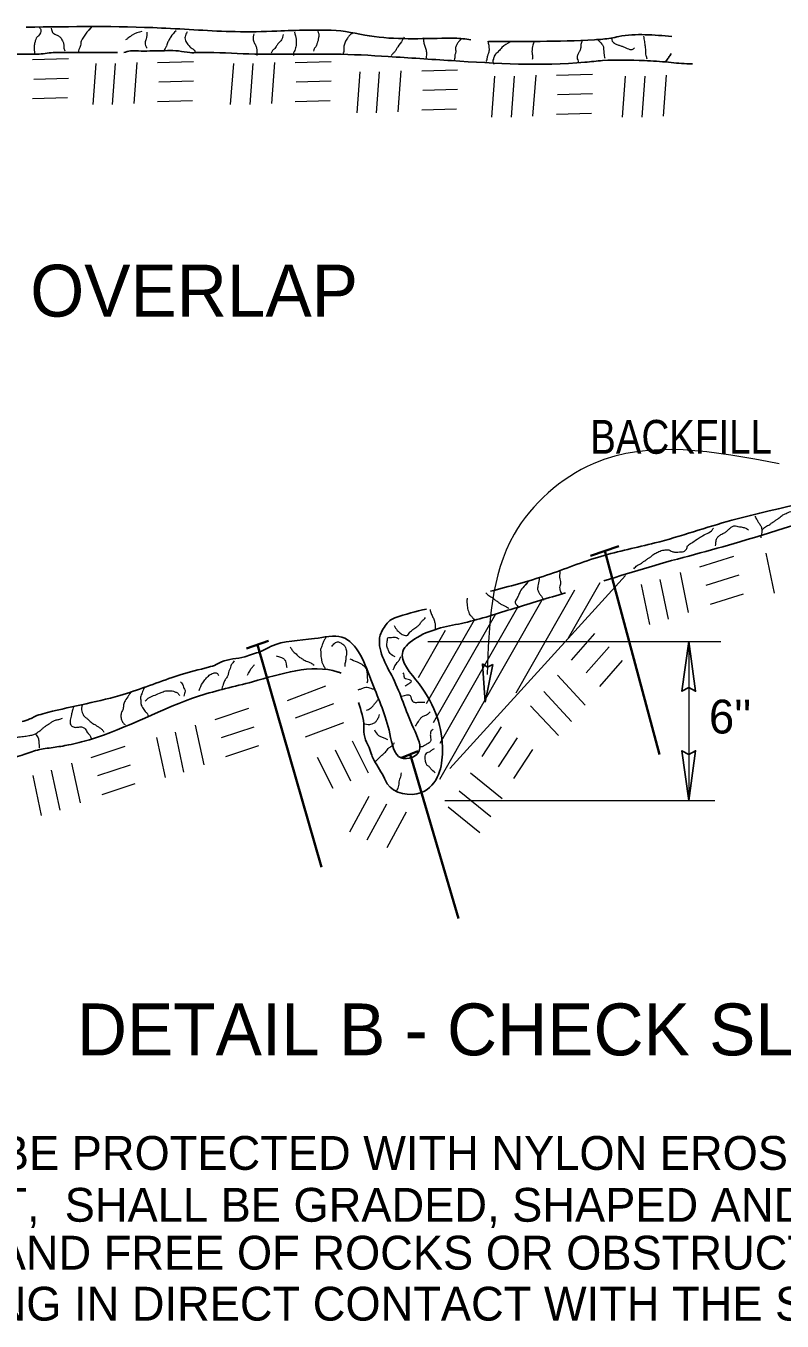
# Model space of a CAD drawing. Extents: x 49 to 419, y -329 to -58.
# Drawn here: x 137.07 to 166.22, y -175.28 to -125.35 of the extents above; entities that cross this region are included whole.
import ezdxf

# ---------------------------------------------------------------- set-up
doc = ezdxf.new("R2010")
doc.units = 0
doc.header["$LTSCALE"] = 0.52
doc.layers.add('1', color=7, linetype='Continuous', lineweight=13)

msp = doc.modelspace()

# ---------------------------------------------------------------- linework, layer by layer
at = {"layer": '1'}
for p, q in [((137.3259, -126.6468), (138.7106, -126.6074)), ((139.6528, -128.3784), (139.7713, -126.7949)), ((140.4042, -128.3784), (140.523, -126.7949)), ((141.2347, -128.3388), (141.3537, -126.755)), ((142.1444, -126.7555), (143.5295, -126.7156)), ((144.9583, -128.3784), (145.0771, -126.7949)), ((145.71, -128.3784), (145.829, -126.7949)), ((146.5408, -128.3388), (146.6592, -126.755)), ((147.4504, -126.7555), (148.8353, -126.7156)), ((149.8312, -128.7035), (149.9497, -127.1196)), ((150.5827, -128.7035), (150.7014, -127.1196)), ((151.4133, -128.6637), (151.5323, -127.0799)), ((152.3228, -127.0805), (153.7079, -127.0408)), ((155.0289, -128.8661), (155.1475, -127.2823)), ((155.7807, -128.8661), (155.8992, -127.2823)), ((156.6113, -128.8263), (156.7299, -127.2427)), ((157.521, -127.2429), (158.9056, -127.2032)), ((160.0636, -128.8661), (160.1826, -127.2823)), ((160.8155, -128.8661), (160.934, -127.2823)), ((161.6461, -128.8263), (161.7646, -127.2427)), ((137.3654, -127.399), (138.7106, -127.3594)), ((142.184, -127.5074), (143.5295, -127.4681)), ((147.4901, -127.5074), (148.8353, -127.4681)), ((152.3626, -127.8324), (153.7079, -127.7927)), ((137.3259, -128.151), (138.6709, -128.1118)), ((142.1444, -128.2597), (143.4897, -128.2202)), ((147.4504, -128.2597), (148.7953, -128.2202)), ((157.5604, -127.9948), (158.9056, -127.9554)), ((152.3228, -128.5842), (153.6683, -128.5452)), ((157.521, -128.7471), (158.8659, -128.7076)), ((163.0487, -146.2092), (164.3564, -145.7965)), ((165.9242, -147.2159), (165.608, -145.6759)), ((157.9879, -148.9348), (159.2064, -146.8009)), ((161.8309, -148.2268), (161.515, -146.6866)), ((162.6115, -147.9639), (162.2952, -146.4237)), ((163.2899, -146.915), (164.5605, -146.5132)), ((155.9615, -151.0645), (158.2321, -147.0881)), ((161.1155, -148.4305), (160.799, -146.8904)), ((163.4565, -147.6422), (164.7263, -147.2399)), ((153.0221, -154.3949), (156.9729, -147.4758)), ((153.0391, -153.001), (156.0331, -147.758)), ((152.514, -151.47), (154.3543, -148.2463)), ((152.7837, -152.1985), (155.1755, -148.0099)), ((152.2047, -150.4686), (153.243, -148.6502)), ((158.0934, -149.8074), (158.9983, -148.7763)), ((152.5613, -149.0802), (163.8596, -149.0802)), ((158.6661, -150.2858), (159.5442, -149.2836)), ((162.62, -149.0802), (162.62, -155.2125)), ((159.1847, -150.8216), (160.0627, -149.8192)), ((147.1507, -151.3502), (148.6227, -150.7971)), ((158.6291, -151.5346), (157.5603, -150.3812)), ((158.0979, -152.1637), (157.0298, -151.0107)), ((144.3553, -152.0829), (145.6587, -151.6564)), ((147.4641, -152.0253), (148.9356, -151.472)), ((157.5916, -152.7093), (156.5227, -151.5556)), ((147.8459, -152.7548), (149.3176, -152.2015)), ((142.4452, -154.3247), (142.1128, -152.7877)), ((143.159, -154.113), (142.8262, -152.5762)), ((143.936, -153.8421), (143.6041, -152.3056)), ((144.604, -152.7864), (145.8701, -152.3706)), ((154.6527, -153.5133), (155.4049, -152.3666)), ((155.2861, -153.9077), (156.0158, -152.7929)), ((139.5831, -153.5487), (140.8865, -153.1221)), ((144.7778, -153.5113), (146.0434, -153.0956)), ((148.9879, -153.2609), (149.584, -154.4528)), ((149.6471, -152.9125), (150.2595, -154.1393)), ((155.8742, -154.3659), (156.604, -153.2514)), ((139.1641, -155.3076), (138.8321, -153.7707)), ((148.2959, -153.5394), (148.8921, -154.7304)), ((137.6731, -155.7899), (137.3407, -154.2531)), ((138.3866, -155.5785), (138.0543, -154.0418)), ((139.832, -154.2516), (141.0982, -153.8358)), ((155.4229, -155.1494), (154.2041, -154.1558)), ((140.0057, -154.9768), (141.2715, -154.5611)), ((149.5475, -156.4248), (150.2943, -155.0414)), ((153.2117, -155.2125), (163.6202, -155.2125)), ((154.9847, -155.8467), (153.7661, -154.853)), ((150.2267, -156.7283), (150.974, -155.3451)), ((150.9938, -157.0282), (151.7407, -155.6447)), ((154.5591, -156.4566), (153.3397, -155.4632))]:
    msp.add_line(p, q, dxfattribs=at)
at = {"layer": '1', "lineweight": 35}
for p, q in [((158.8257, -145.781), (159.9272, -145.4048)), ((161.4878, -153.4368), (159.3886, -145.5886)), ((145.5711, -149.3531), (146.4219, -149.0522)), ((148.464, -157.782), (145.9884, -149.2055)), ((151.5468, -153.5679), (152.1788, -153.304)), ((151.8848, -153.4268), (153.7353, -159.7643))]:
    msp.add_line(p, q, dxfattribs=at)
at = {"layer": '1', "lineweight": 25}
for p, q in [((153.4051, -153.9747), (160.1848, -146.5402)), ((154.7712, -151.4267), (154.6657, -149.9445)), ((154.7712, -151.4267), (155.0694, -149.971))]:
    msp.add_line(p, q, dxfattribs=at)
for points in [[(162.62, -149.0802), (162.3566, -150.9972), (162.6172, -150.8488), (162.8834, -150.9972)], [(162.62, -155.2125), (162.8834, -153.2952), (162.6227, -153.4436), (162.3566, -153.2952)]]:
    msp.add_lwpolyline(points, close=True, dxfattribs=at)
msp.add_lwpolyline([(154.6657, -149.9445), (154.8623, -150.0713), (155.0694, -149.971)], dxfattribs=at)
for points in [[(137.0807, -125.3997), (142.2877, -125.4297), (145.1379, -125.569), (146.7422, -125.5502), (147.9049, -125.5103), (148.0909, -125.5103), (148.4004, -125.5103), (148.8338, -125.5103), (150.3091, -125.7342), (153.2923, -125.8204), (153.6018, -125.8204), (154.2211, -125.8822)], [(154.9023, -125.944), (155.2118, -125.944), (155.4592, -125.944), (155.6455, -125.944), (155.8309, -125.944), (156.1403, -125.944), (156.3264, -125.944), (156.4502, -125.944), (156.6978, -125.944), (156.8837, -125.944), (158.989, -125.8822), (159.6083, -125.8204), (159.9177, -125.7582), (161.9611, -125.7582)], [(140.598, -126.3782), (140.4744, -126.3782), (140.3503, -126.3782), (140.1647, -126.3782), (140.0409, -126.3782), (139.9171, -126.3782), (139.793, -126.3782), (139.6695, -126.3782), (139.1118, -126.3782), (138.9881, -126.3782), (138.7404, -126.3782), (138.6166, -126.3782), (138.4931, -126.3782), (138.369, -126.3782), (138.1212, -126.3782), (137.5018, -126.4402), (137.378, -126.4402), (137.1304, -126.4402), (136.883, -126.4402), (136.6971, -126.4402), (134.0405, -126.5142), (130.8753, -126.432), (130.0875, -126.3199), (130.0492, -125.8853)], [(162.7664, -126.8118), (162.6423, -126.8118), (161.8373, -126.7497), (160.9087, -126.6877), (159.2987, -126.6877), (158.6173, -126.7497), (153.4777, -126.6877), (151.0294, -126.5301), (148.9573, -126.4402), (148.71, -126.4402), (148.4623, -126.4402), (148.2763, -126.4402), (147.3481, -126.4402), (147.0999, -126.4402), (146.9139, -126.4402), (146.7904, -126.4402), (146.6663, -126.4402), (146.5425, -126.4402), (146.3571, -126.4402), (146.1095, -126.4402), (144.3135, -126.3782), (143.8799, -126.3782), (143.694, -126.3782), (143.3844, -126.3782), (142.9511, -126.3159), (142.0839, -126.3159), (141.9604, -126.3159), (141.8366, -126.3159), (141.4031, -126.3159), (141.0935, -126.3159), (140.8461, -126.3782)], [(161.7269, -126.733), (161.8168, -126.6049), (161.8843, -126.5076), (161.9368, -126.4174)], [(154.9698, -147.1471), (157.1371, -146.5275), (159.2283, -145.799), (161.3111, -145.2829), (164.2843, -144.4048), (169.9643, -142.8765), (170.4632, -142.6769), (173.3742, -141.9172), (175.9068, -141.2222), (177.5014, -140.6686), (180.5774, -139.5551), (183.8046, -138.6535), (186.2387, -137.6806), (186.8381, -137.581), (187.5368, -137.3811), (188.2357, -137.2808), (188.9345, -137.0812), (190.033, -136.8812), (190.8315, -136.6812), (192.2297, -136.3817), (192.8288, -136.1818), (193.1281, -136.082), (195.2199, -135.7475), (200.1917, -134.0439)], [(159.3503, -146.7473), (161.0859, -146.2122), (164.5845, -145.2406), (169.1808, -143.9215), (171.0621, -143.576), (174.0773, -142.9493), (175.6817, -142.4802), (177.4526, -141.7776), (178.2514, -141.5779), (181.6277, -140.1087), (184.2734, -139.4797), (187.8662, -138.2833), (189.6337, -138.0801), (190.6319, -137.8804), (191.4307, -137.581), (193.4755, -136.9116), (195.2577, -136.452), (197.3683, -135.71), (200.1722, -134.9137)], [(149.8843, -151.4367), (150.0954, -152.3691), (150.0954, -152.569), (150.1949, -152.9685), (150.295, -153.1687), (150.3946, -153.4681), (150.4944, -153.668), (150.8939, -154.3679), (150.9938, -154.5671), (152.3158, -154.9013), (152.9726, -154.2063), (153.1222, -153.3148), (152.2216, -150.719), (151.5926, -149.4712), (152.147, -148.9258), (153.9664, -148.3579), (155.88, -147.8043), (157.8681, -147.2072)], [(136.9156, -152.1693), (137.2153, -152.0694), (137.4149, -151.9696), (137.7144, -151.8695), (140.6886, -151.1606), (142.7067, -150.4706), (143.0062, -150.371), (144.1047, -150.0711), (144.4038, -149.971), (144.6037, -149.8712), (145.5023, -149.6713), (145.8017, -149.5715), (146.1012, -149.4712), (146.3008, -149.3716), (146.5007, -149.2715), (148.1881, -148.9693), (149.2498, -148.9176), (150.4151, -150.6795), (151.0966, -152.6435), (151.5293, -153.5679), (151.9506, -153.5502), (152.1788, -153.392), (152.0064, -152.4184), (151.2178, -150.4981), (150.7258, -148.84), (150.9938, -148.3722), (151.0935, -148.2726), (151.2932, -148.1723), (152.5125, -147.8293)], [(107.5615, -162.1617), (116.1192, -159.5592), (120.2887, -158.2848), (122.3387, -157.5653), (124.7347, -156.9654), (126.3321, -156.5659), (127.3305, -156.1662), (129.0276, -155.6668), (129.6267, -155.4669), (130.0263, -155.3666), (130.5256, -155.167), (131.3241, -154.9671), (132.0231, -154.7672), (132.5224, -154.6674), (133.2214, -154.4675), (134.0202, -154.1678), (134.7192, -153.9679), (135.1184, -153.8681), (135.5179, -153.768), (136.9156, -153.4681), (137.5145, -153.2684), (138.1137, -153.1687), (138.7126, -153.0686), (139.5116, -152.8687), (143.7559, -151.1791), (145.8012, -150.6344), (149.0992, -150.2584), (149.217, -150.2978)]]:
    msp.add_spline(points, degree=3, dxfattribs=at)
at = {"layer": '1'}
for points in [[(137.5918, -125.4062), (137.6433, -125.5096), (137.5488, -125.7264), (137.4663, -125.8242), (137.4288, -125.9219), (137.3914, -126.0645), (137.3836, -126.2372), (137.3914, -126.3424), (137.4139, -126.4624)], [(138.0453, -125.4407), (138.0964, -125.5991), (138.209, -125.6817), (138.3217, -125.7342), (138.4193, -125.8242), (138.487, -125.9515), (138.5241, -126.0645), (138.5241, -126.1771), (138.5691, -126.3044)], [(139.6046, -125.3734), (139.4921, -125.5088), (139.5671, -125.4262), (139.4921, -125.5088), (139.3572, -125.6662), (139.2597, -125.8242), (139.2071, -125.907), (139.177, -126.0568), (139.1545, -126.1471), (139.1093, -126.26), (139.0867, -126.3649)], [(141.5405, -125.5614), (141.1652, -125.7039), (141.0753, -125.7716), (141.0001, -125.8242), (140.9027, -125.8916)], [(141.7277, -125.5839), (141.7054, -125.8542), (141.6605, -125.9967), (141.6757, -126.1097), (141.7357, -126.2073)], [(142.8533, -125.5386), (142.651, -125.7716), (142.5757, -125.8992), (142.5083, -126.0343), (142.4857, -126.1243), (142.4334, -126.2148), (142.3882, -126.3044)], [(143.2771, -125.5766), (143.2022, -125.7642), (143.2022, -125.8618), (143.2771, -126.027), (143.3372, -126.0947), (143.4423, -126.1999), (143.555, -126.2825), (143.5922, -126.3722)], [(145.8508, -125.6513), (145.8282, -125.8842), (145.8808, -126.027), (145.9483, -126.1547), (145.9634, -126.2825), (145.9634, -126.3873), (145.9634, -126.4849)], [(146.9835, -125.6817), (146.9615, -125.7862), (146.9162, -125.8842), (146.8561, -125.9591), (146.7813, -126.0343), (146.7136, -126.1471), (146.6612, -126.2222), (146.5712, -126.2971), (146.5187, -126.3949)], [(147.4187, -125.5915), (147.4789, -125.8618), (147.4789, -126.1021), (147.4638, -126.1999), (147.4263, -126.2971), (147.3814, -126.3873), (147.3814, -126.4849)], [(148.3057, -125.5088), (148.336, -125.5991), (148.3585, -125.7115), (148.3436, -125.8019), (148.3284, -125.9143), (148.291, -126.0119), (148.2533, -126.1243), (148.1783, -126.2297), (148.1485, -126.3272)], [(149.664, -125.6291), (149.5364, -125.7191), (149.4614, -125.8242), (149.3714, -125.9818), (149.3264, -126.1319), (149.3188, -126.2372), (149.3188, -126.3348), (149.2812, -126.4174)], [(151.6449, -125.7792), (151.5847, -125.8916), (151.3976, -126.1619), (151.3448, -126.2522), (151.2922, -126.3348), (151.2096, -126.4174), (151.1419, -126.5001)], [(152.3727, -125.7943), (152.3952, -125.8842), (152.4027, -125.9818), (152.4479, -126.1243), (152.4927, -126.2896), (152.5078, -126.425), (152.5002, -126.5225), (152.4853, -126.613)], [(159.6408, -125.8242), (159.6707, -125.9369), (159.7833, -126.0343), (159.9107, -126.0872), (160.0237, -126.1243), (160.1361, -126.1695), (160.2486, -126.2148), (160.4363, -126.26), (160.5263, -126.1921)], [(160.8714, -125.7491), (160.909, -125.9445), (160.9239, -126.0568), (160.9386, -126.1921), (160.9467, -126.2971), (160.9467, -126.3949), (160.9689, -126.4849), (160.9988, -126.613)], [(153.8396, -125.8542), (153.7418, -125.9672), (153.6743, -126.0721), (153.6292, -126.1771), (153.6292, -126.2673), (153.637, -126.3573), (153.6066, -126.4697), (153.5993, -126.5751), (153.5768, -126.6728)], [(154.8674, -125.9369), (154.9197, -126.2522), (154.8971, -126.3949), (154.8598, -126.5076), (154.8298, -126.6425), (154.7997, -126.7252)], [(155.7455, -125.9591), (155.415, -126.1844), (155.2877, -126.3272), (155.1677, -126.4402), (155.1224, -126.5149), (155.085, -126.6277), (155.0623, -126.7178), (155.0999, -126.8227)], [(156.6532, -125.9672), (156.6005, -126.1392), (156.578, -126.4025), (156.6005, -126.5523), (156.5853, -126.6501)], [(158.5079, -125.9143), (158.4627, -126.0645), (158.4554, -126.1844), (158.4182, -126.3044), (158.3654, -126.4025), (158.3202, -126.5149), (158.3202, -126.613), (158.3505, -126.7027), (158.3505, -126.7626)], [(159.1007, -125.8618), (159.2659, -126.0495), (159.3332, -126.1619), (159.3332, -126.26), (159.3483, -126.38), (159.3557, -126.5076), (159.3859, -126.5973)], [(166.1078, -142.2313), (158.9322, -142.2313), (155.8868, -144.9447), (154.8438, -150.3505)], [(165.4468, -144.7893), (165.5784, -144.658), (165.7378, -144.5732), (165.8221, -144.5073), (165.9067, -144.4513), (166.0097, -144.376), (166.1035, -144.3197), (166.1788, -144.2542), (166.3287, -144.1604), (166.4133, -144.1228), (166.4976, -144.0851), (166.6102, -144.0661), (166.7978, -144.0568), (166.8918, -144.1036), (167.0137, -144.1416), (167.1453, -144.1416), (167.2668, -144.1321), (167.3704, -144.1228), (167.4732, -144.0291), (167.5203, -143.9067), (167.6796, -143.7847), (167.858, -143.6628), (167.9983, -143.5687), (168.2049, -143.4562), (168.4393, -143.3251), (168.5147, -143.2215)], [(165.1662, -144.2547), (165.2507, -144.3955), (165.316, -144.5083), (165.3913, -144.6209), (165.4288, -144.7525), (165.4288, -144.8836), (165.3913, -145.0905)], [(160.5011, -146.2816), (160.6327, -146.1502), (160.7922, -146.0654), (160.8763, -146.0001), (160.9608, -145.9438), (161.0644, -145.8685), (161.158, -145.8125), (161.2331, -145.7464), (161.3832, -145.6527), (161.4677, -145.6151), (161.5517, -145.5773), (161.6643, -145.5588), (161.852, -145.5496), (161.946, -145.5963), (162.0678, -145.6341), (162.1994, -145.6341), (162.321, -145.6248), (162.4246, -145.6151), (162.5274, -145.5213), (162.5744, -145.399), (162.7341, -145.2772), (162.9124, -145.1553), (163.0528, -145.0613), (163.2592, -144.9484), (163.4936, -144.8173), (163.5688, -144.714)], [(163.6522, -145.3942), (163.6617, -145.2907), (163.6897, -145.1405), (163.7552, -145.037), (163.8586, -144.9622), (163.9336, -144.9154), (164.0462, -144.8586), (164.1305, -144.7841), (164.215, -144.7085), (164.2996, -144.6432), (164.4212, -144.6242), (164.5155, -144.6525), (164.6371, -144.6617), (164.7216, -144.6805), (164.8434, -144.7277), (164.9183, -144.7841)], [(156.4703, -146.7378), (156.2735, -146.9535), (156.3956, -146.8317), (156.2735, -146.9535), (156.1237, -147.1507), (156.0858, -147.2354), (156.0201, -147.3667), (155.9733, -147.4513), (155.9265, -147.5827), (156.0016, -147.6952), (156.0483, -147.7796)], [(156.8552, -146.6343), (156.8176, -146.8879), (156.7891, -147.0756), (156.8363, -147.1887), (156.9022, -147.2915), (156.9674, -147.3855), (157.0143, -147.4883)], [(157.6522, -146.3813), (157.6429, -146.6718), (157.6712, -146.8694), (157.6429, -146.9535), (157.6429, -147.0478), (157.6897, -147.1887), (157.7465, -147.2632)], [(154.7912, -147.2072), (154.9511, -147.3388), (155.0352, -147.3855), (155.1385, -147.4698), (155.2603, -147.5544), (155.3446, -147.6199), (155.4667, -147.6767), (155.5697, -147.7327), (155.6826, -147.8078)], [(154.0793, -147.4098), (154.06, -147.5784), (154.0793, -147.7007), (154.0885, -147.8136), (154.1261, -147.9169), (154.1541, -148.0104), (154.2198, -148.0857), (154.2944, -148.1796), (154.37, -148.2456)], [(151.2607, -148.4652), (151.383, -148.6529), (151.5046, -148.7654), (151.6452, -148.8405), (151.7485, -148.8498), (151.8703, -148.7282), (151.9829, -148.6153), (152.133, -148.512), (152.2361, -148.4278), (152.3206, -148.3057), (152.4052, -148.2303), (152.4707, -148.1556)], [(152.6438, -147.8416), (152.6908, -148.0012), (152.7564, -148.1513), (152.8124, -148.2924), (152.8407, -148.424), (152.8407, -148.5456), (152.8314, -148.6491)], [(147.2463, -149.2848), (147.3212, -149.3973), (147.4058, -149.5009), (147.4807, -149.5572), (147.5367, -149.6227), (147.631, -149.6978), (147.7526, -149.7733), (147.8276, -149.8202), (147.9217, -149.8577), (148.0435, -149.9045), (148.1748, -149.9985)], [(148.6532, -148.8862), (148.5967, -148.9803), (148.5406, -149.0834), (148.4841, -149.215), (148.4562, -149.2996), (148.428, -149.3931), (148.4373, -149.5247), (148.4373, -149.6563), (148.4562, -149.7784), (148.4841, -149.9092), (148.5406, -150.0127), (148.5967, -150.1443)], [(148.8578, -149.2803), (148.9704, -149.1399), (149.111, -149.0927), (149.2331, -149.1587), (149.3176, -149.215), (149.3837, -149.3181), (149.4114, -149.4027), (149.4304, -149.534), (149.4022, -149.6748), (149.3929, -149.7877), (149.3644, -149.947), (149.3552, -150.0503)], [(151.2987, -149.6738), (151.1018, -149.5425), (151.055, -149.4674), (151.0267, -149.3828), (150.989, -149.2983), (150.9795, -149.1672), (150.9982, -149.0639), (151.0175, -148.9416), (151.1111, -148.9323), (151.2141, -148.9136), (151.3362, -148.9228), (151.4392, -148.9791)], [(146.7148, -149.6368), (146.8837, -149.6838), (146.9961, -149.7398), (147.0711, -149.8342), (147.0997, -149.9465), (147.1182, -150.0781)], [(149.5582, -149.7523), (149.8302, -149.8652), (149.9425, -149.912), (150.0458, -149.9775), (150.1769, -150.1371), (150.2052, -150.2312), (150.2242, -150.3625), (150.2242, -150.4941), (150.2337, -150.6064), (150.2052, -150.691)], [(151.2222, -150.1779), (151.3815, -149.8869), (151.4663, -149.7837), (151.5223, -149.6618)], [(143.7389, -150.9662), (143.8798, -150.6755), (144.0018, -150.5156), (144.1332, -150.3843), (144.2925, -150.2997), (144.4236, -150.2997), (144.4989, -150.3935)], [(145.0931, -149.8292), (145.0362, -149.9045), (144.971, -150.0168), (144.9427, -150.1201), (144.8867, -150.2237), (144.8679, -150.3357), (144.8206, -150.4488), (144.7458, -150.5614), (144.68, -150.7025), (144.652, -150.7866), (144.624, -150.8901)], [(145.6082, -150.3858), (145.7957, -150.0666), (145.8803, -149.9723)], [(151.6852, -150.7998), (151.8353, -150.6962), (151.9291, -150.6119), (151.8543, -150.5557), (151.751, -150.5369), (151.6664, -150.4901), (151.6477, -150.3773), (151.6102, -150.2835)], [(143.0289, -150.6417), (143.132, -150.7918), (143.1598, -150.8856), (143.2065, -150.9984), (143.1788, -151.0923), (143.1505, -151.1861)], [(141.1109, -151.0104), (141.0266, -151.1698), (140.8858, -151.3669), (140.8297, -151.5265), (140.8107, -151.6769), (140.7544, -151.8177), (140.7262, -151.9491), (140.7544, -152.0992), (140.8107, -152.2117), (140.8858, -152.2868)], [(141.655, -150.8321), (141.5799, -150.9637), (141.5424, -151.0572), (141.5144, -151.1418), (141.4862, -151.2258), (141.4954, -151.3669), (141.5052, -151.5077), (141.5612, -151.6301), (141.6642, -151.7802), (141.7488, -151.8738), (141.7771, -151.9771)], [(141.669, -151.3659), (141.7813, -151.2721), (141.8847, -151.2161), (141.9878, -151.1688), (142.2128, -151.0752), (142.3537, -151.0184), (142.4475, -150.9809), (142.5788, -150.9809), (142.7102, -150.9809), (142.804, -151.0184), (142.9071, -151.0658), (142.9917, -151.1688)], [(149.8735, -150.9482), (149.9861, -150.9011), (150.1172, -150.8543), (150.2205, -150.8451), (150.3142, -150.8636), (150.4178, -150.9011), (150.5207, -150.9197)], [(150.1959, -151.7322), (150.3461, -151.6574), (150.4303, -151.5821), (150.5057, -151.4882), (150.5804, -151.3944), (150.6647, -151.2909)], [(151.5608, -151.1933), (151.8828, -151.1696), (151.9681, -151.3872), (152.0729, -151.4292), (152.207, -151.4218), (152.3376, -151.4237), (152.4422, -151.415)], [(138.9062, -151.6016), (138.8502, -151.7707), (138.8218, -151.902), (138.7936, -152.0146), (138.7751, -152.1084), (138.7658, -152.221), (138.8407, -152.3433), (138.9534, -152.3901), (139.1033, -152.3806), (139.2439, -152.3806), (139.3473, -152.4467), (139.4412, -152.5967), (139.5256, -152.6903), (139.5816, -152.8124)], [(139.2347, -151.5265), (139.2162, -151.7707), (139.2537, -151.8645), (139.3377, -151.9866), (139.432, -152.0614), (139.5161, -152.1367), (139.6474, -152.2397), (139.7225, -152.2868), (139.8162, -152.3433), (139.9101, -152.4087), (140.0039, -152.4747), (140.0694, -152.578)], [(152.0842, -152.3508), (152.1968, -152.1633), (152.2626, -152.0692), (152.3562, -151.9753), (152.4785, -151.9188), (152.6003, -151.844), (152.6521, -151.7905)], [(134.8425, -153.5892), (135.0111, -153.4391), (135.0862, -153.364), (135.1802, -153.2982), (135.33, -153.1952), (135.4712, -153.1198), (135.6025, -153.0541), (135.7241, -152.9885), (135.8747, -152.9415), (135.9682, -152.9228), (136.1743, -152.8854), (136.2589, -152.8569), (136.3527, -152.8379), (136.5308, -152.8009), (136.6622, -152.7819), (136.7937, -152.7633), (137.0282, -152.7351), (137.1312, -152.7163), (137.3001, -152.6878), (137.4314, -152.641), (137.5067, -152.585), (137.6283, -152.5097), (137.7129, -152.4347), (137.8067, -152.3596), (137.9002, -152.2938), (137.9851, -152.2375), (138.0882, -152.1623), (138.2007, -152.1154), (138.3413, -152.0874), (138.4729, -152.0402)], [(150.0741, -152.249), (150.3177, -152.2776), (150.4113, -152.259), (150.5244, -152.2022), (150.5995, -152.1182), (150.6647, -151.9958), (150.7025, -151.902)], [(137.4314, -152.6502), (137.5348, -152.7912), (137.5627, -152.951), (137.5722, -153.0916), (137.5722, -153.1854)], [(150.5044, -152.4877), (150.6542, -152.7036), (150.7671, -152.7598), (150.8987, -152.8069), (151.0017, -152.8537)], [(152.7654, -152.4652), (152.6936, -152.5272), (152.6561, -152.6495), (152.6656, -152.7902), (152.6751, -152.8932), (152.6093, -152.9875), (152.4777, -153.0623), (152.3937, -153.1188), (152.2901, -153.1468)], [(150.5244, -153.7233), (150.618, -153.6294), (150.7213, -153.5258), (150.8617, -153.4043), (150.9748, -153.282), (151.0307, -153.2067), (151.1338, -153.1316), (151.2091, -153.0661), (151.2749, -152.9723)], [(152.8399, -154.1412), (152.6803, -153.9907), (152.6053, -153.9062), (152.5213, -153.8406), (152.4737, -153.7092), (152.4552, -153.6244), (152.4737, -153.4556), (152.5213, -153.3713), (152.6243, -153.334), (152.7086, -153.2679), (152.8212, -153.2117)], [(151.3402, -154.8543), (151.4152, -154.7322), (151.4433, -154.6383), (151.4525, -154.5348), (151.4993, -154.3472), (151.5276, -154.2441), (151.5461, -154.1407)]]:
    msp.add_spline(points, degree=3, dxfattribs=at)

# ---------------------------------------------------------------- texts
for s, height, p in [('DETAIL A - EDGE OVERLAP', 2, (114.6442, -136.5561)), ("6''", 1.304, (163.3967, -152.6292)), ('DETAIL B - CHECK SLOT', 2, (139.0307, -165.0373)), ('ALL SURFACES TO BE PROTECTED WITH NYLON EROSION CONTROL MAT, PRIOR TO', 1.304, (119.5477, -169.4507)), ('PLACEMENT OF MAT,  SHALL BE GRADED, SHAPED AND FINISHED SO THAT THE SURFACES ', 1.304, (119.3777, -171.4512)), ('ARE STABLE, FIRM AND FREE OF ROCKS OR OBSTRUCTIONS WHICH WOULD PREVENT ', 1.304, (119.4275, -173.2968)), ('THE MAT FROM LYING IN DIRECT CONTACT WITH THE SOIL SURFACE.', 1.304, (119.4472, -175.2635))]:
    msp.add_text(s, height=height, dxfattribs=at).set_placement(p)
at = {"layer": '1', "width": 0.85}
msp.add_text('BACKFILL', height=1.304, dxfattribs=at).set_placement((158.8187, -141.8438))

doc.saveas('drawing.dxf')
